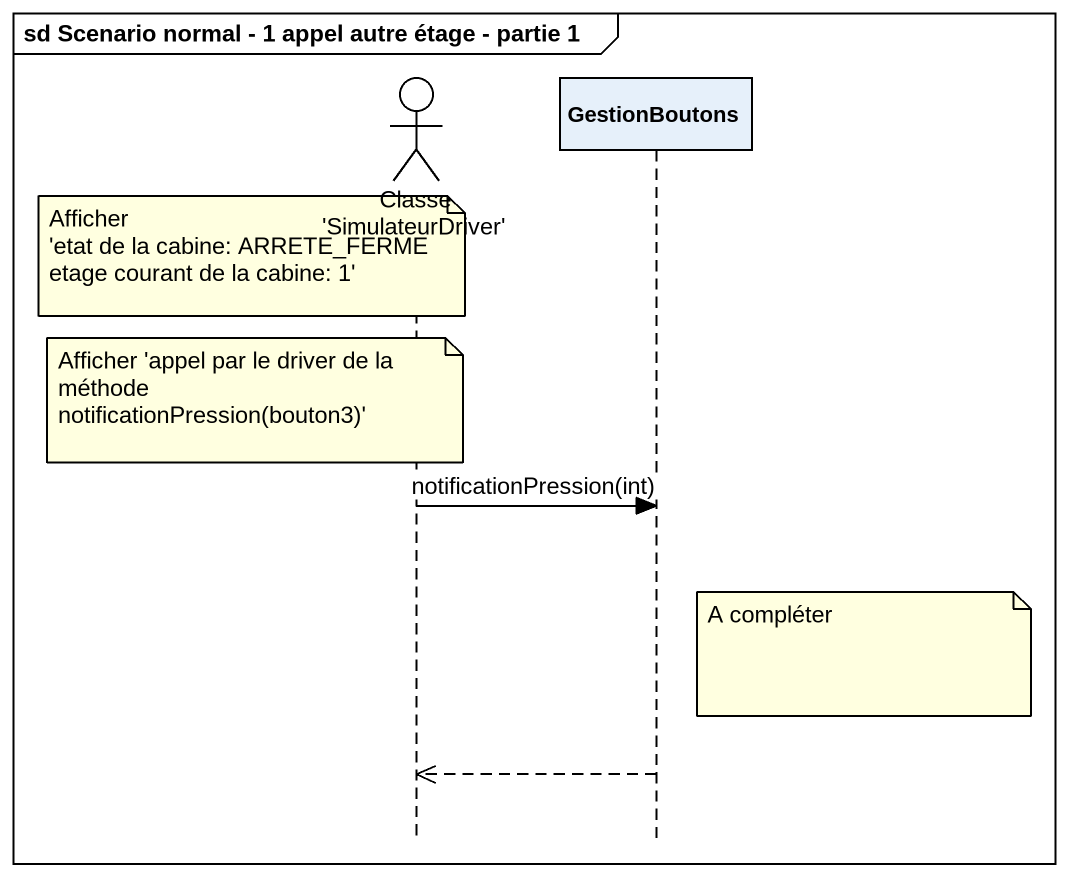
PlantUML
@startuml
mainframe sd Scenario normal - 1 appel autre étage - partie 1
hide footbox
actor "Classe 'SimulateurDriver'" as Classe_SimulateurDriver
participant GestionBoutons

note over Classe_SimulateurDriver
  Afficher
  ~'etat de la cabine: ARRETE_FERME
  etage courant de la cabine: 1'
end note
note over Classe_SimulateurDriver : Afficher 'appel par le driver de la méthode notificationPression(bouton3)'
Classe_SimulateurDriver -> GestionBoutons : notificationPression(int)
note right of GestionBoutons : A compléter
GestionBoutons -->> Classe_SimulateurDriver
@enduml
